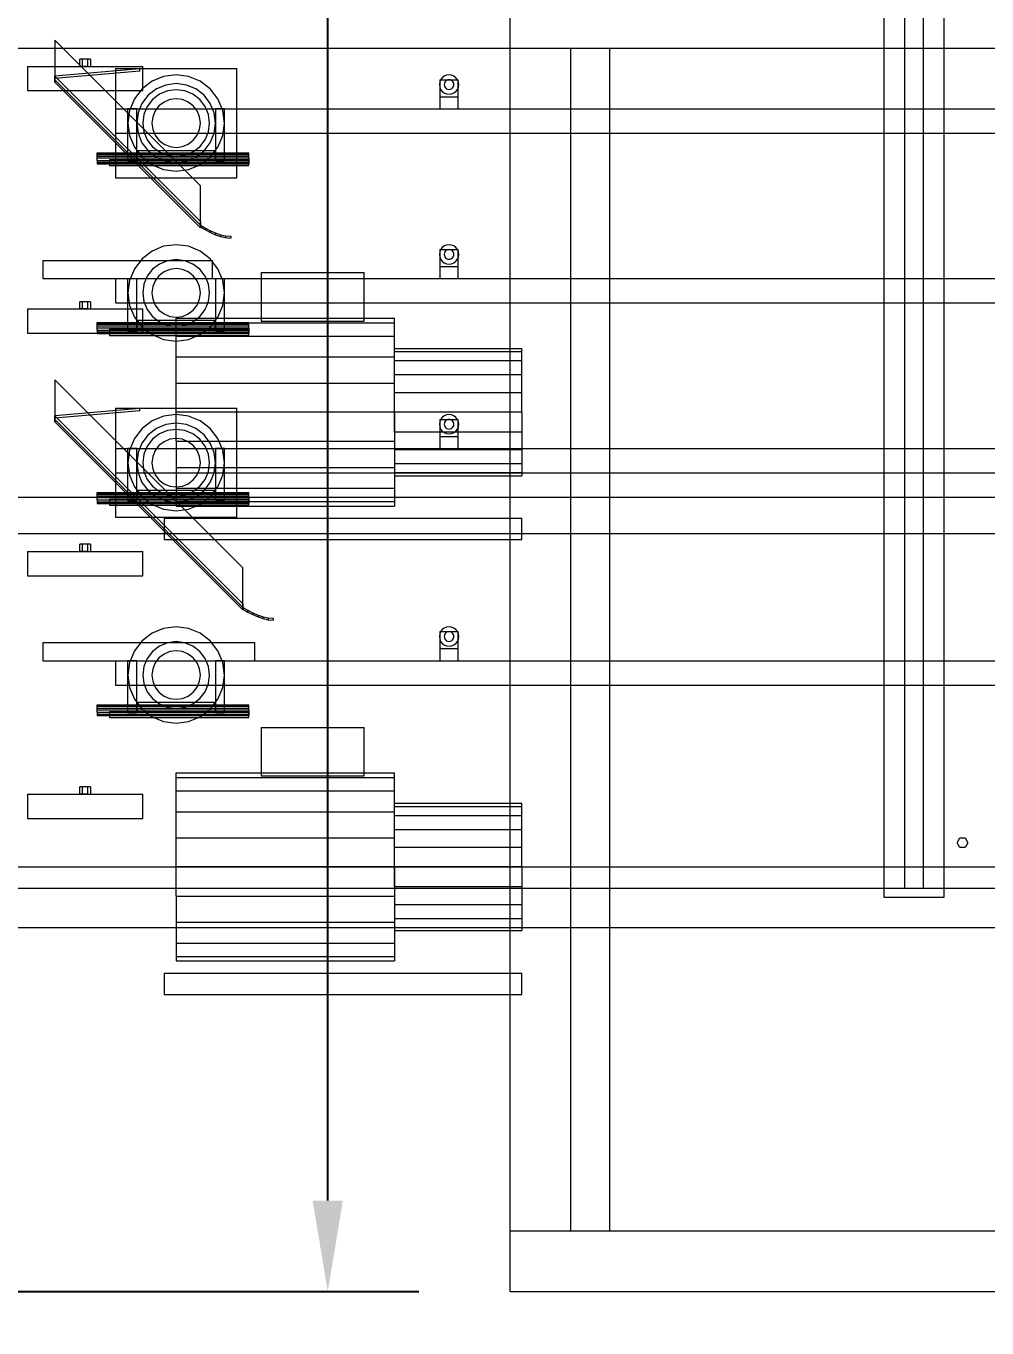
# Model space of a CAD drawing. Header units: millimetres. Extents: x -2500 to 58855, y -53268 to 6837.
# Drawn here: x 37920 to 39504, y -60 to 2086 of the extents above; entities that cross this region are included whole.
import ezdxf

# ---------------------------------------------------------------- set-up
doc = ezdxf.new("R2010")
doc.units = ezdxf.units.MM
doc.layers.add('COTAS_P', color=1, linetype='Continuous', lineweight=0)
doc.layers.add('lateral_secador', color=7, linetype='Continuous', lineweight=0)
doc.dimstyles.new('R19_100', dxfattribs={"dimtxt": 250, "dimasz": 150, "dimexe": 150, "dimexo": 80, "dimgap": 100, "dimtad": 1, "dimtih": 1, "dimtoh": 1, "dimdsep": 46, "dimcen": 0.09, "dimadec": 0, "dimazin": 0, "dimtfac": 1, "dimtdec": 4, "dimtofl": 0, "dimtmove": 0, "dimatfit": 3, "dimfxl": 1, "dimtolj": 1, "dimtzin": 0, "dimarcsym": 0})

# ---------------------------------------------------------------- blocks, each defined once
blk = doc.blocks.new('*D22')
at = {"layer": 'COTAS_P', "color": 0, "lineweight": -2, "transparency": 16777216}
for p, q in [((37717.1, -80), (37717.1, -1050)), ((57717.1, -80), (57717.1, -1050)), ((37867.1, -900), (57567.1, -900))]:
    blk.add_line(p, q, dxfattribs=at)
at = {"layer": 'COTAS_P', "color": 0, "transparency": 16777216}
for points in [[(37867.1, -875), (37867.1, -925), (37717.1, -900)], [(57567.1, -875), (57567.1, -925), (57717.1, -900)]]:
    blk.add_solid(points, dxfattribs=at)
at = {"layer": 'Defpoints', "color": 0, "transparency": 16777216}
for p in [(37717.1, 0), (57717.1, 0), (57717.1, -900)]:
    blk.add_point(p, dxfattribs=at)
blk = doc.blocks.new('*D23')
at = {"layer": 'COTAS_P', "color": 0, "lineweight": -2, "transparency": 16777216}
for p, q in [((37797.1, 3000), (38567.1, 3000)), ((38417.1, 150), (38417.1, 2850)), ((37797.1, 0), (38567.1, 0))]:
    blk.add_line(p, q, dxfattribs=at)
at = {"layer": 'COTAS_P', "color": 0, "transparency": 16777216}
for points in [[(38392.1, 2850), (38442.1, 2850), (38417.1, 3000)], [(38392.1, 150), (38442.1, 150), (38417.1, 0)]]:
    blk.add_solid(points, dxfattribs=at)
at = {"layer": 'Defpoints', "color": 0, "transparency": 16777216}
for p in [(37717.1, 3000), (38417.1, 3000), (37717.1, 0)]:
    blk.add_point(p, dxfattribs=at)
blk = doc.blocks.new('*D24')
at = {"layer": 'COTAS_P', "color": 0, "lineweight": -2, "transparency": 16777216}
for p, q in [((112.7, -80), (112.7, -2650)), ((58855.1, -80), (58855.1, -2650)), ((262.7, -2500), (58705.1, -2500))]:
    blk.add_line(p, q, dxfattribs=at)
at = {"layer": 'COTAS_P', "color": 0, "transparency": 16777216}
for points in [[(262.7, -2475), (262.7, -2525), (112.7, -2500)], [(58705.1, -2475), (58705.1, -2525), (58855.1, -2500)]]:
    blk.add_solid(points, dxfattribs=at)
at = {"layer": 'Defpoints', "color": 0, "transparency": 16777216}
for p in [(112.7, 0), (58855.1, 0), (58855.1, -2500)]:
    blk.add_point(p, dxfattribs=at)

msp = doc.modelspace()

# ---------------------------------------------------------------- linework, layer by layer
at = {"layer": 'lateral_secador'}
for p, q in [((39368.783, 665), (39368.783, 2935)), ((39398.783, 2935), (39398.783, 665)), ((39333.783, 2900), (39333.783, 650)), ((39433.783, 650), (39433.783, 2900)), ((38717.116, 2150), (38717.116, 100)), ((38207.116, 1823), (37967.116, 2063)), ((37967.116, 2063), (37967.116, 1994)), ((37717.116, 2050), (57717.116, 2050)), ((38817.116, 2050), (38882.116, 2050)), ((38817.116, 2050), (38817.116, 100)), ((38882.116, 100), (38882.116, 2050)), ((37922.116, 2020), (38112.116, 2020)), ((37922.116, 2020), (37922.116, 1980)), ((38012.616, 2032), (38008.116, 2032)), ((38008.116, 2020), (38008.116, 2032)), ((38012.616, 2020), (38008.116, 2020)), ((38021.616, 2032), (38012.616, 2032)), ((38012.616, 2020), (38012.616, 2032)), ((38021.616, 2020), (38012.616, 2020)), ((38026.116, 2032), (38021.616, 2032)), ((38021.616, 2020), (38021.616, 2032)), ((38021.616, 2020), (38026.116, 2020)), ((38026.116, 2032), (38026.116, 2020)), ((38112.116, 1980), (38112.116, 2020)), ((38107.116, 2016), (37967.116, 2004)), ((38107.116, 2012), (37967.116, 2000)), ((37967.116, 2004), (38207.116, 1764)), ((37967.116, 1998), (37967.116, 2004)), ((37967.116, 2004), (37967.116, 2000)), ((37967.116, 1998), (38207.116, 1758)), ((37967.116, 1994), (37967.116, 1998)), ((38067.116, 2016.5), (38267.116, 2016.5)), ((38067.116, 2016.5), (38067.116, 1836.5)), ((38107.116, 2012), (38107.116, 2016)), ((38146.54, 2003.291), (38127.366, 1995.349)), ((38167.116, 2006), (38146.54, 2003.291)), ((38187.692, 2003.291), (38167.116, 2006)), ((38206.866, 1995.349), (38187.692, 2003.291)), ((38267.116, 1836.5), (38267.116, 2016.5)), ((38603.259, 1998), (38601.661, 1994.141)), ((38602.116, 1998), (38632.116, 1998)), ((38602.116, 1998), (38602.116, 1970)), ((38605.802, 2001.314), (38603.259, 1998)), ((38609.116, 2003.856), (38605.802, 2001.314)), ((38612.975, 2005.455), (38609.116, 2003.856)), ((38613.116, 1996.928), (38611.459, 1995.657)), ((38617.116, 2006), (38612.975, 2005.455)), ((38615.045, 1997.727), (38613.116, 1996.928)), ((38617.116, 1998), (38615.045, 1997.727)), ((38621.257, 2005.455), (38617.116, 2006)), ((38619.186, 1997.727), (38617.116, 1998)), ((38621.116, 1996.928), (38619.186, 1997.727)), ((38622.773, 1995.657), (38621.116, 1996.928)), ((38625.116, 2003.856), (38621.257, 2005.455)), ((38628.43, 2001.314), (38625.116, 2003.856)), ((38630.972, 1998), (38628.43, 2001.314)), ((38632.571, 1994.141), (38630.972, 1998)), ((38632.116, 1970), (38632.116, 1998)), ((37922.116, 1980), (38112.116, 1980)), ((37967.116, 1994), (38207.116, 1754)), ((38110.901, 1982.715), (38098.267, 1966.25)), ((38127.366, 1995.349), (38110.901, 1982.715)), ((38134.616, 1982.792), (38121.154, 1972.462)), ((38150.293, 1989.285), (38134.616, 1982.792)), ((38152.881, 1979.626), (38139.616, 1974.131)), ((38167.116, 1991.5), (38150.293, 1989.285)), ((38167.116, 1981.5), (38152.881, 1979.626)), ((38183.939, 1989.285), (38167.116, 1991.5)), ((38181.351, 1979.626), (38167.116, 1981.5)), ((38194.616, 1974.131), (38181.351, 1979.626)), ((38199.616, 1982.792), (38183.939, 1989.285)), ((38213.078, 1972.462), (38199.616, 1982.792)), ((38223.331, 1982.715), (38206.866, 1995.349)), ((38235.965, 1966.25), (38223.331, 1982.715)), ((38601.661, 1994.141), (38601.116, 1990)), ((38601.116, 1990), (38601.661, 1985.859)), ((38601.661, 1985.859), (38603.259, 1982)), ((38603.259, 1982), (38605.802, 1978.686)), ((38605.802, 1978.686), (38609.116, 1976.144)), ((38609.388, 1992.071), (38609.116, 1990)), ((38609.116, 1990), (38609.388, 1987.929)), ((38609.116, 1976.144), (38612.975, 1974.545)), ((38610.188, 1994), (38609.388, 1992.071)), ((38609.388, 1987.929), (38610.188, 1986)), ((38611.459, 1995.657), (38610.188, 1994)), ((38610.188, 1986), (38611.459, 1984.343)), ((38611.459, 1984.343), (38613.116, 1983.072)), ((38613.116, 1983.072), (38615.045, 1982.273)), ((38615.045, 1982.273), (38617.116, 1982)), ((38617.116, 1982), (38619.186, 1982.273)), ((38619.186, 1982.273), (38621.116, 1983.072)), ((38621.116, 1983.072), (38622.773, 1984.343)), ((38621.257, 1974.545), (38625.116, 1976.144)), ((38624.044, 1994), (38622.773, 1995.657)), ((38622.773, 1984.343), (38624.044, 1986)), ((38624.843, 1992.071), (38624.044, 1994)), ((38624.044, 1986), (38624.843, 1987.929)), ((38625.116, 1990), (38624.843, 1992.071)), ((38624.843, 1987.929), (38625.116, 1990)), ((38625.116, 1976.144), (38628.43, 1978.686)), ((38628.43, 1978.686), (38630.972, 1982)), ((38630.972, 1982), (38632.571, 1985.859)), ((38633.116, 1990), (38632.571, 1994.141)), ((38632.571, 1985.859), (38633.116, 1990)), ((38098.267, 1966.25), (38090.325, 1947.076)), ((38110.824, 1959), (38104.331, 1943.323)), ((38121.154, 1972.462), (38110.824, 1959)), ((38119.484, 1954), (38113.99, 1940.735)), ((38128.225, 1965.391), (38119.484, 1954)), ((38139.616, 1974.131), (38128.225, 1965.391)), ((38138.832, 1954.784), (38132.475, 1946.5)), ((38147.116, 1961.141), (38138.832, 1954.784)), ((38156.763, 1965.137), (38147.116, 1961.141)), ((38167.116, 1966.5), (38156.763, 1965.137)), ((38177.469, 1965.137), (38167.116, 1966.5)), ((38187.116, 1961.141), (38177.469, 1965.137)), ((38195.4, 1954.784), (38187.116, 1961.141)), ((38206.007, 1965.391), (38194.616, 1974.131)), ((38201.757, 1946.5), (38195.4, 1954.784)), ((38214.747, 1954), (38206.007, 1965.391)), ((38223.408, 1959), (38213.078, 1972.462)), ((38220.242, 1940.735), (38214.747, 1954)), ((38229.901, 1943.323), (38223.408, 1959)), ((38243.907, 1947.076), (38235.965, 1966.25)), ((38602.116, 1970), (38632.116, 1970)), ((38602.116, 1970), (38602.116, 1950)), ((38612.975, 1974.545), (38617.116, 1974)), ((38617.116, 1974), (38621.257, 1974.545)), ((38632.116, 1950), (38632.116, 1970)), ((38067.116, 1950), (57367.116, 1950)), ((38067.116, 1950), (38067.116, 1910)), ((38087.116, 1950.5), (38102.116, 1950.5)), ((38087.116, 1950.5), (38087.116, 1864.5)), ((38090.325, 1947.076), (38087.616, 1926.5)), ((38102.116, 1864.5), (38102.116, 1950.5)), ((38104.331, 1943.323), (38102.116, 1926.5)), ((38113.99, 1940.735), (38112.116, 1926.5)), ((38128.479, 1936.853), (38127.116, 1926.5)), ((38132.475, 1946.5), (38128.479, 1936.853)), ((38205.753, 1936.853), (38201.757, 1946.5)), ((38207.116, 1926.5), (38205.753, 1936.853)), ((38222.116, 1926.5), (38220.242, 1940.735)), ((38232.116, 1926.5), (38229.901, 1943.323)), ((38232.116, 1950.5), (38247.116, 1950.5)), ((38232.116, 1950.5), (38232.116, 1864.5)), ((38246.616, 1926.5), (38243.907, 1947.076)), ((38247.116, 1864.5), (38247.116, 1950.5)), ((38602.116, 1950), (38632.116, 1950)), ((38087.616, 1926.5), (38090.325, 1905.924)), ((38102.116, 1926.5), (38104.331, 1909.677)), ((38112.116, 1926.5), (38113.99, 1912.265)), ((38113.99, 1912.265), (38119.484, 1899)), ((38127.116, 1926.5), (38128.479, 1916.147)), ((38128.479, 1916.147), (38132.475, 1906.5)), ((38201.757, 1906.5), (38205.753, 1916.147)), ((38205.753, 1916.147), (38207.116, 1926.5)), ((38214.747, 1899), (38220.242, 1912.265)), ((38220.242, 1912.265), (38222.116, 1926.5)), ((38229.901, 1909.677), (38232.116, 1926.5)), ((38243.907, 1905.924), (38246.616, 1926.5)), ((38067.116, 1910), (57367.116, 1910)), ((38090.325, 1905.924), (38098.267, 1886.75)), ((38104.331, 1909.677), (38110.824, 1894)), ((38110.824, 1894), (38121.154, 1880.538)), ((38119.484, 1899), (38128.225, 1887.609)), ((38132.475, 1906.5), (38138.832, 1898.216)), ((38138.832, 1898.216), (38147.116, 1891.859)), ((38147.116, 1891.859), (38156.763, 1887.863)), ((38177.469, 1887.863), (38187.116, 1891.859)), ((38187.116, 1891.859), (38195.4, 1898.216)), ((38195.4, 1898.216), (38201.757, 1906.5)), ((38206.007, 1887.609), (38214.747, 1899)), ((38213.078, 1880.538), (38223.408, 1894)), ((38223.408, 1894), (38229.901, 1909.677)), ((38235.965, 1886.75), (38243.907, 1905.924)), ((38037.116, 1876.815), (38037.116, 1877.5)), ((38037.116, 1877.5), (38287.116, 1877.5)), ((38037.116, 1874.864), (38037.116, 1876.815)), ((38037.116, 1876.815), (38287.116, 1876.815)), ((38037.116, 1871.944), (38037.116, 1874.864)), ((38037.116, 1874.864), (38287.116, 1874.864)), ((38037.116, 1868.5), (38037.116, 1871.944)), ((38037.116, 1871.944), (38287.116, 1871.944)), ((38037.116, 1865.056), (38037.116, 1868.5)), ((38287.116, 1868.5), (38037.116, 1868.5)), ((38098.267, 1886.75), (38110.901, 1870.285)), ((38102.116, 1881.5), (38232.116, 1881.5)), ((38102.116, 1881.5), (38102.116, 1866.5)), ((38110.901, 1870.285), (38127.366, 1857.651)), ((38121.154, 1880.538), (38134.616, 1870.208)), ((38128.225, 1887.609), (38139.616, 1878.869)), ((38134.616, 1870.208), (38150.293, 1863.715)), ((38139.616, 1878.869), (38152.881, 1873.374)), ((38152.881, 1873.374), (38167.116, 1871.5)), ((38156.763, 1887.863), (38167.116, 1886.5)), ((38167.116, 1886.5), (38177.469, 1887.863)), ((38167.116, 1871.5), (38181.351, 1873.374)), ((38181.351, 1873.374), (38194.616, 1878.869)), ((38183.939, 1863.715), (38199.616, 1870.208)), ((38194.616, 1878.869), (38206.007, 1887.609)), ((38199.616, 1870.208), (38213.078, 1880.538)), ((38206.866, 1857.651), (38223.331, 1870.285)), ((38223.331, 1870.285), (38235.965, 1886.75)), ((38232.116, 1866.5), (38232.116, 1881.5)), ((38287.116, 1876.815), (38287.116, 1877.5)), ((38287.116, 1874.864), (38287.116, 1876.815)), ((38287.116, 1871.944), (38287.116, 1874.864)), ((38287.116, 1868.5), (38287.116, 1871.944)), ((38287.116, 1868.5), (38287.116, 1865.056)), ((38037.116, 1865.056), (38037.116, 1862.136)), ((38037.116, 1865.056), (38287.116, 1865.056)), ((38037.116, 1862.136), (38037.116, 1860.185)), ((38037.116, 1862.136), (38287.116, 1862.136)), ((38037.116, 1860.185), (38037.116, 1859.5)), ((38037.116, 1860.185), (38287.116, 1860.185)), ((38037.116, 1859.5), (38287.116, 1859.5)), ((38057.116, 1866.5), (38287.116, 1866.5)), ((38057.116, 1866.5), (38057.116, 1856.5)), ((38057.116, 1856.5), (38287.116, 1856.5)), ((38087.116, 1864.5), (38102.116, 1864.5)), ((38102.116, 1866.5), (38232.116, 1866.5)), ((38127.366, 1857.651), (38146.54, 1849.709)), ((38146.54, 1849.709), (38167.116, 1847)), ((38150.293, 1863.715), (38167.116, 1861.5)), ((38167.116, 1861.5), (38183.939, 1863.715)), ((38167.116, 1847), (38187.692, 1849.709)), ((38187.692, 1849.709), (38206.866, 1857.651)), ((38232.116, 1864.5), (38247.116, 1864.5)), ((38287.116, 1856.5), (38287.116, 1866.5)), ((38287.116, 1865.056), (38287.116, 1862.136)), ((38287.116, 1862.136), (38287.116, 1860.185)), ((38287.116, 1860.185), (38287.116, 1859.5)), ((38067.116, 1836.5), (38267.116, 1836.5)), ((38207.116, 1754), (38207.116, 1823)), ((38207.116, 1764), (38207.116, 1758)), ((38207.116, 1758), (38207.116, 1754)), ((38207.116, 1758), (38215.449, 1753.341)), ((38207.116, 1755), (38207.116, 1758)), ((38207.116, 1755), (38215.449, 1750.341)), ((38215.449, 1753.341), (38215.449, 1750.341)), ((38215.449, 1753.341), (38223.783, 1749)), ((38215.449, 1750.341), (38223.783, 1746)), ((38223.783, 1749), (38223.783, 1746)), ((38223.783, 1749), (38232.116, 1745.272)), ((38223.783, 1746), (38232.116, 1742.272)), ((38232.116, 1745.272), (38232.116, 1742.272)), ((38232.116, 1745.272), (38240.449, 1742.412)), ((38232.116, 1742.272), (38240.449, 1739.412)), ((38240.449, 1742.412), (38240.449, 1739.412)), ((38240.449, 1742.412), (38248.783, 1740.613)), ((38240.449, 1739.412), (38248.783, 1737.613)), ((38248.783, 1740.613), (38248.783, 1737.613)), ((38248.783, 1740.613), (38257.116, 1740)), ((38257.116, 1740), (38257.116, 1737)), ((38146.54, 1723.291), (38127.366, 1715.349)), ((38167.116, 1726), (38146.54, 1723.291)), ((38187.692, 1723.291), (38167.116, 1726)), ((38206.866, 1715.349), (38187.692, 1723.291)), ((38248.783, 1737.613), (38257.116, 1737)), ((38603.259, 1718), (38601.661, 1714.141)), ((38602.116, 1718), (38632.116, 1718)), ((38602.116, 1718), (38602.116, 1690)), ((38605.802, 1721.314), (38603.259, 1718)), ((38609.116, 1723.856), (38605.802, 1721.314)), ((38612.975, 1725.455), (38609.116, 1723.856)), ((38617.116, 1726), (38612.975, 1725.455)), ((38615.045, 1717.727), (38613.116, 1716.928)), ((38617.116, 1718), (38615.045, 1717.727)), ((38621.257, 1725.455), (38617.116, 1726)), ((38619.186, 1717.727), (38617.116, 1718)), ((38621.116, 1716.928), (38619.186, 1717.727)), ((38625.116, 1723.856), (38621.257, 1725.455)), ((38628.43, 1721.314), (38625.116, 1723.856)), ((38630.972, 1718), (38628.43, 1721.314)), ((38632.571, 1714.141), (38630.972, 1718)), ((38632.116, 1690), (38632.116, 1718)), ((37947.116, 1700), (38227.116, 1700)), ((37947.116, 1700), (37947.116, 1670)), ((38110.901, 1702.715), (38098.267, 1686.25)), ((38127.366, 1715.349), (38110.901, 1702.715)), ((38152.881, 1699.626), (38139.616, 1694.131)), ((38167.116, 1701.5), (38152.881, 1699.626)), ((38181.351, 1699.626), (38167.116, 1701.5)), ((38194.616, 1694.131), (38181.351, 1699.626)), ((38223.331, 1702.715), (38206.866, 1715.349)), ((38235.965, 1686.25), (38223.331, 1702.715)), ((38227.116, 1670), (38227.116, 1700)), ((38601.661, 1714.141), (38601.116, 1710)), ((38601.116, 1710), (38601.661, 1705.859)), ((38601.661, 1705.859), (38603.259, 1702)), ((38603.259, 1702), (38605.802, 1698.686)), ((38605.802, 1698.686), (38609.116, 1696.144)), ((38609.388, 1712.071), (38609.116, 1710)), ((38609.116, 1710), (38609.388, 1707.929)), ((38609.116, 1696.144), (38612.975, 1694.545)), ((38610.188, 1714), (38609.388, 1712.071)), ((38609.388, 1707.929), (38610.188, 1706)), ((38611.459, 1715.657), (38610.188, 1714)), ((38610.188, 1706), (38611.459, 1704.343)), ((38613.116, 1716.928), (38611.459, 1715.657)), ((38611.459, 1704.343), (38613.116, 1703.072)), ((38613.116, 1703.072), (38615.045, 1702.273)), ((38615.045, 1702.273), (38617.116, 1702)), ((38617.116, 1702), (38619.186, 1702.273)), ((38619.186, 1702.273), (38621.116, 1703.072)), ((38622.773, 1715.657), (38621.116, 1716.928)), ((38621.116, 1703.072), (38622.773, 1704.343)), ((38621.257, 1694.545), (38625.116, 1696.144)), ((38624.044, 1714), (38622.773, 1715.657)), ((38622.773, 1704.343), (38624.044, 1706)), ((38624.843, 1712.071), (38624.044, 1714)), ((38624.044, 1706), (38624.843, 1707.929)), ((38625.116, 1710), (38624.843, 1712.071)), ((38624.843, 1707.929), (38625.116, 1710)), ((38625.116, 1696.144), (38628.43, 1698.686)), ((38628.43, 1698.686), (38630.972, 1702)), ((38630.972, 1702), (38632.571, 1705.859)), ((38633.116, 1710), (38632.571, 1714.141)), ((38632.571, 1705.859), (38633.116, 1710)), ((38098.267, 1686.25), (38090.325, 1667.076)), ((38128.225, 1685.391), (38119.484, 1674)), ((38139.616, 1694.131), (38128.225, 1685.391)), ((38138.832, 1674.784), (38132.475, 1666.5)), ((38147.116, 1681.141), (38138.832, 1674.784)), ((38156.763, 1685.137), (38147.116, 1681.141)), ((38167.116, 1686.5), (38156.763, 1685.137)), ((38177.469, 1685.137), (38167.116, 1686.5)), ((38187.116, 1681.141), (38177.469, 1685.137)), ((38195.4, 1674.784), (38187.116, 1681.141)), ((38206.007, 1685.391), (38194.616, 1694.131)), ((38201.757, 1666.5), (38195.4, 1674.784)), ((38214.747, 1674), (38206.007, 1685.391)), ((38243.907, 1667.076), (38235.965, 1686.25)), ((38307.116, 1680), (38477.116, 1680)), ((38307.116, 1680), (38307.116, 1600)), ((38477.116, 1600), (38477.116, 1680)), ((38602.116, 1690), (38632.116, 1690)), ((38602.116, 1690), (38602.116, 1670)), ((38612.975, 1694.545), (38617.116, 1694)), ((38617.116, 1694), (38621.257, 1694.545)), ((38632.116, 1670), (38632.116, 1690)), ((37947.116, 1670), (38227.116, 1670)), ((38067.116, 1670), (57367.116, 1670)), ((38067.116, 1670), (38067.116, 1630)), ((38087.116, 1670.5), (38102.116, 1670.5)), ((38087.116, 1670.5), (38087.116, 1584.5)), ((38090.325, 1667.076), (38087.616, 1646.5)), ((38102.116, 1584.5), (38102.116, 1670.5)), ((38113.99, 1660.735), (38112.116, 1646.5)), ((38119.484, 1674), (38113.99, 1660.735)), ((38128.479, 1656.853), (38127.116, 1646.5)), ((38132.475, 1666.5), (38128.479, 1656.853)), ((38205.753, 1656.853), (38201.757, 1666.5)), ((38207.116, 1646.5), (38205.753, 1656.853)), ((38220.242, 1660.735), (38214.747, 1674)), ((38222.116, 1646.5), (38220.242, 1660.735)), ((38232.116, 1670.5), (38247.116, 1670.5)), ((38232.116, 1670.5), (38232.116, 1584.5)), ((38246.616, 1646.5), (38243.907, 1667.076)), ((38247.116, 1584.5), (38247.116, 1670.5)), ((38602.116, 1670), (38632.116, 1670)), ((38012.616, 1632), (38008.116, 1632)), ((38008.116, 1620), (38008.116, 1632)), ((38021.616, 1632), (38012.616, 1632)), ((38012.616, 1620), (38012.616, 1632)), ((38026.116, 1632), (38021.616, 1632)), ((38021.616, 1620), (38021.616, 1632)), ((38026.116, 1632), (38026.116, 1620)), ((38087.616, 1646.5), (38090.325, 1625.924)), ((38112.116, 1646.5), (38113.99, 1632.265)), ((38113.99, 1632.265), (38119.484, 1619)), ((38127.116, 1646.5), (38128.479, 1636.147)), ((38128.479, 1636.147), (38132.475, 1626.5)), ((38201.757, 1626.5), (38205.753, 1636.147)), ((38205.753, 1636.147), (38207.116, 1646.5)), ((38214.747, 1619), (38220.242, 1632.265)), ((38220.242, 1632.265), (38222.116, 1646.5)), ((38243.907, 1625.924), (38246.616, 1646.5)), ((37922.116, 1620), (38112.116, 1620)), ((37922.116, 1620), (37922.116, 1580)), ((38012.616, 1620), (38008.116, 1620)), ((38021.616, 1620), (38012.616, 1620)), ((38021.616, 1620), (38026.116, 1620)), ((38067.116, 1630), (57367.116, 1630)), ((38090.325, 1625.924), (38098.267, 1606.75)), ((38112.116, 1580), (38112.116, 1620)), ((38119.484, 1619), (38128.225, 1607.609)), ((38132.475, 1626.5), (38138.832, 1618.216)), ((38138.832, 1618.216), (38147.116, 1611.859)), ((38147.116, 1611.859), (38156.763, 1607.863)), ((38177.469, 1607.863), (38187.116, 1611.859)), ((38187.116, 1611.859), (38195.4, 1618.216)), ((38195.4, 1618.216), (38201.757, 1626.5)), ((38206.007, 1607.609), (38214.747, 1619)), ((38235.965, 1606.75), (38243.907, 1625.924)), ((38037.116, 1596.815), (38037.116, 1597.5)), ((38037.116, 1597.5), (38287.116, 1597.5)), ((38037.116, 1594.864), (38037.116, 1596.815)), ((38037.116, 1596.815), (38287.116, 1596.815)), ((38037.116, 1591.944), (38037.116, 1594.864)), ((38037.116, 1594.864), (38287.116, 1594.864)), ((38037.116, 1588.5), (38037.116, 1591.944)), ((38037.116, 1591.944), (38287.116, 1591.944)), ((38037.116, 1585.056), (38037.116, 1588.5)), ((38287.116, 1588.5), (38037.116, 1588.5)), ((38098.267, 1606.75), (38110.901, 1590.285)), ((38102.116, 1601.5), (38232.116, 1601.5)), ((38102.116, 1601.5), (38102.116, 1586.5)), ((38110.901, 1590.285), (38127.366, 1577.651)), ((38128.225, 1607.609), (38139.616, 1598.869)), ((38139.616, 1598.869), (38152.881, 1593.374)), ((38152.881, 1593.374), (38167.116, 1591.5)), ((38156.763, 1607.863), (38167.116, 1606.5)), ((38167.116, 1606.5), (38177.469, 1607.863)), ((38167.116, 1597.414), (38167.116, 1605)), ((38167.116, 1605), (38527.116, 1605)), ((38167.116, 1575.398), (38167.116, 1597.414)), ((38167.116, 1597.414), (38527.116, 1597.414)), ((38167.116, 1591.5), (38181.351, 1593.374)), ((38181.351, 1593.374), (38194.616, 1598.869)), ((38194.616, 1598.869), (38206.007, 1607.609)), ((38206.866, 1577.651), (38223.331, 1590.285)), ((38223.331, 1590.285), (38235.965, 1606.75)), ((38232.116, 1586.5), (38232.116, 1601.5)), ((38287.116, 1596.815), (38287.116, 1597.5)), ((38287.116, 1594.864), (38287.116, 1596.815)), ((38287.116, 1591.944), (38287.116, 1594.864)), ((38287.116, 1588.5), (38287.116, 1591.944)), ((38287.116, 1588.5), (38287.116, 1585.056)), ((38307.116, 1600), (38477.116, 1600)), ((38527.116, 1597.414), (38527.116, 1605)), ((38527.116, 1575.398), (38527.116, 1597.414)), ((37922.116, 1580), (38112.116, 1580)), ((38037.116, 1585.056), (38037.116, 1582.136)), ((38037.116, 1585.056), (38287.116, 1585.056)), ((38037.116, 1582.136), (38037.116, 1580.185)), ((38037.116, 1582.136), (38287.116, 1582.136)), ((38037.116, 1580.185), (38037.116, 1579.5)), ((38037.116, 1580.185), (38287.116, 1580.185)), ((38037.116, 1579.5), (38287.116, 1579.5)), ((38057.116, 1586.5), (38287.116, 1586.5)), ((38057.116, 1586.5), (38057.116, 1576.5)), ((38057.116, 1576.5), (38287.116, 1576.5)), ((38087.116, 1584.5), (38102.116, 1584.5)), ((38102.116, 1586.5), (38232.116, 1586.5)), ((38127.366, 1577.651), (38146.54, 1569.709)), ((38146.54, 1569.709), (38167.116, 1567)), ((38167.116, 1541.107), (38167.116, 1575.398)), ((38167.116, 1575.398), (38527.116, 1575.398)), ((38167.116, 1567), (38187.692, 1569.709)), ((38187.692, 1569.709), (38206.866, 1577.651)), ((38232.116, 1584.5), (38247.116, 1584.5)), ((38287.116, 1576.5), (38287.116, 1586.5)), ((38287.116, 1585.056), (38287.116, 1582.136)), ((38287.116, 1582.136), (38287.116, 1580.185)), ((38287.116, 1580.185), (38287.116, 1579.5)), ((38527.116, 1541.107), (38527.116, 1575.398)), ((38527.116, 1549.861), (38527.116, 1555)), ((38527.116, 1555), (38737.116, 1555)), ((38527.116, 1534.947), (38527.116, 1549.861)), ((38527.116, 1549.861), (38737.116, 1549.861)), ((38737.116, 1549.861), (38737.116, 1555)), ((38737.116, 1534.947), (38737.116, 1549.861)), ((38167.116, 1497.898), (38167.116, 1541.107)), ((38167.116, 1541.107), (38527.116, 1541.107)), ((38527.116, 1497.898), (38527.116, 1541.107)), ((38527.116, 1511.717), (38527.116, 1534.947)), ((38527.116, 1534.947), (38737.116, 1534.947)), ((38737.116, 1511.717), (38737.116, 1534.947)), ((38277.116, 1193), (37967.116, 1503)), ((37967.116, 1503), (37967.116, 1434)), ((38527.116, 1482.447), (38527.116, 1511.717)), ((38527.116, 1511.717), (38737.116, 1511.717)), ((38737.116, 1482.447), (38737.116, 1511.717)), ((38167.116, 1450), (38167.116, 1497.898)), ((38167.116, 1497.898), (38527.116, 1497.898)), ((38527.116, 1450), (38527.116, 1497.898)), ((38527.116, 1450), (38527.116, 1482.447)), ((38527.116, 1482.447), (38737.116, 1482.447)), ((38737.116, 1450), (38737.116, 1482.447)), ((38107.116, 1456), (37967.116, 1444)), ((38107.116, 1452), (37967.116, 1440)), ((37967.116, 1444), (38277.116, 1134)), ((37967.116, 1438), (37967.116, 1444)), ((37967.116, 1444), (37967.116, 1440)), ((38067.116, 1456.5), (38267.116, 1456.5)), ((38067.116, 1456.5), (38067.116, 1276.5)), ((38107.116, 1452), (38107.116, 1456)), ((38146.54, 1443.291), (38127.366, 1435.349)), ((38167.116, 1446), (38146.54, 1443.291)), ((38167.116, 1402.102), (38167.116, 1450)), ((38527.116, 1450), (38167.116, 1450)), ((38187.692, 1443.291), (38167.116, 1446)), ((38206.866, 1435.349), (38187.692, 1443.291)), ((38267.116, 1276.5), (38267.116, 1456.5)), ((38527.116, 1417.553), (38527.116, 1450)), ((38737.116, 1450), (38527.116, 1450)), ((38527.116, 1450), (38527.116, 1402.102)), ((38605.802, 1441.314), (38603.259, 1438)), ((38609.116, 1443.856), (38605.802, 1441.314)), ((38612.975, 1445.455), (38609.116, 1443.856)), ((38617.116, 1446), (38612.975, 1445.455)), ((38621.257, 1445.455), (38617.116, 1446)), ((38625.116, 1443.856), (38621.257, 1445.455)), ((38628.43, 1441.314), (38625.116, 1443.856)), ((38630.972, 1438), (38628.43, 1441.314)), ((38737.116, 1450), (38737.116, 1417.553)), ((37967.116, 1438), (38277.116, 1128)), ((37967.116, 1434), (37967.116, 1438)), ((37967.116, 1434), (38277.116, 1124)), ((38110.901, 1422.715), (38098.267, 1406.25)), ((38127.366, 1435.349), (38110.901, 1422.715)), ((38134.616, 1422.792), (38121.154, 1412.462)), ((38150.293, 1429.285), (38134.616, 1422.792)), ((38152.881, 1419.626), (38139.616, 1414.131)), ((38167.116, 1431.5), (38150.293, 1429.285)), ((38167.116, 1421.5), (38152.881, 1419.626)), ((38183.939, 1429.285), (38167.116, 1431.5)), ((38181.351, 1419.626), (38167.116, 1421.5)), ((38194.616, 1414.131), (38181.351, 1419.626)), ((38199.616, 1422.792), (38183.939, 1429.285)), ((38213.078, 1412.462), (38199.616, 1422.792)), ((38223.331, 1422.715), (38206.866, 1435.349)), ((38235.965, 1406.25), (38223.331, 1422.715)), ((38527.116, 1417.553), (38527.116, 1388.283)), ((38527.116, 1417.553), (38737.116, 1417.553)), ((38601.661, 1434.141), (38601.116, 1430)), ((38601.116, 1430), (38601.661, 1425.859)), ((38603.259, 1438), (38601.661, 1434.141)), ((38601.661, 1425.859), (38603.259, 1422)), ((38602.116, 1438), (38632.116, 1438)), ((38602.116, 1438), (38602.116, 1410)), ((38603.259, 1422), (38605.802, 1418.686)), ((38605.802, 1418.686), (38609.116, 1416.144)), ((38609.388, 1432.071), (38609.116, 1430)), ((38609.116, 1430), (38609.388, 1427.929)), ((38610.188, 1434), (38609.388, 1432.071)), ((38609.388, 1427.929), (38610.188, 1426)), ((38611.459, 1435.657), (38610.188, 1434)), ((38610.188, 1426), (38611.459, 1424.343)), ((38613.116, 1436.928), (38611.459, 1435.657)), ((38611.459, 1424.343), (38613.116, 1423.072)), ((38615.045, 1437.727), (38613.116, 1436.928)), ((38613.116, 1423.072), (38615.045, 1422.273)), ((38617.116, 1438), (38615.045, 1437.727)), ((38615.045, 1422.273), (38617.116, 1422)), ((38619.186, 1437.727), (38617.116, 1438)), ((38617.116, 1422), (38619.186, 1422.273)), ((38621.116, 1436.928), (38619.186, 1437.727)), ((38619.186, 1422.273), (38621.116, 1423.072)), ((38622.773, 1435.657), (38621.116, 1436.928)), ((38621.116, 1423.072), (38622.773, 1424.343)), ((38624.044, 1434), (38622.773, 1435.657)), ((38622.773, 1424.343), (38624.044, 1426)), ((38624.843, 1432.071), (38624.044, 1434)), ((38624.044, 1426), (38624.843, 1427.929)), ((38625.116, 1430), (38624.843, 1432.071)), ((38624.843, 1427.929), (38625.116, 1430)), ((38625.116, 1416.144), (38628.43, 1418.686)), ((38628.43, 1418.686), (38630.972, 1422)), ((38632.571, 1434.141), (38630.972, 1438)), ((38630.972, 1422), (38632.571, 1425.859)), ((38632.116, 1410), (38632.116, 1438)), ((38633.116, 1430), (38632.571, 1434.141)), ((38632.571, 1425.859), (38633.116, 1430)), ((38737.116, 1417.553), (38737.116, 1388.283)), ((38098.267, 1406.25), (38090.325, 1387.076)), ((38110.824, 1399), (38104.331, 1383.323)), ((38121.154, 1412.462), (38110.824, 1399)), ((38128.225, 1405.391), (38119.484, 1394)), ((38139.616, 1414.131), (38128.225, 1405.391)), ((38147.116, 1401.141), (38138.832, 1394.784)), ((38156.763, 1405.137), (38147.116, 1401.141)), ((38167.116, 1406.5), (38156.763, 1405.137)), ((38177.469, 1405.137), (38167.116, 1406.5)), ((38167.116, 1402.102), (38167.116, 1358.893)), ((38167.116, 1402.102), (38527.116, 1402.102)), ((38187.116, 1401.141), (38177.469, 1405.137)), ((38195.4, 1394.784), (38187.116, 1401.141)), ((38206.007, 1405.391), (38194.616, 1414.131)), ((38214.747, 1394), (38206.007, 1405.391)), ((38223.408, 1399), (38213.078, 1412.462)), ((38229.901, 1383.323), (38223.408, 1399)), ((38243.907, 1387.076), (38235.965, 1406.25)), ((38527.116, 1402.102), (38527.116, 1358.893)), ((38602.116, 1410), (38632.116, 1410)), ((38602.116, 1410), (38602.116, 1390)), ((38609.116, 1416.144), (38612.975, 1414.545)), ((38612.975, 1414.545), (38617.116, 1414)), ((38617.116, 1414), (38621.257, 1414.545)), ((38621.257, 1414.545), (38625.116, 1416.144)), ((38632.116, 1390), (38632.116, 1410)), ((38067.116, 1390), (57367.116, 1390)), ((38067.116, 1390), (38067.116, 1350)), ((38087.116, 1390.5), (38102.116, 1390.5)), ((38087.116, 1390.5), (38087.116, 1304.5)), ((38090.325, 1387.076), (38087.616, 1366.5)), ((38102.116, 1304.5), (38102.116, 1390.5)), ((38104.331, 1383.323), (38102.116, 1366.5)), ((38113.99, 1380.735), (38112.116, 1366.5)), ((38119.484, 1394), (38113.99, 1380.735)), ((38128.479, 1376.853), (38127.116, 1366.5)), ((38132.475, 1386.5), (38128.479, 1376.853)), ((38138.832, 1394.784), (38132.475, 1386.5)), ((38201.757, 1386.5), (38195.4, 1394.784)), ((38205.753, 1376.853), (38201.757, 1386.5)), ((38207.116, 1366.5), (38205.753, 1376.853)), ((38220.242, 1380.735), (38214.747, 1394)), ((38222.116, 1366.5), (38220.242, 1380.735)), ((38232.116, 1366.5), (38229.901, 1383.323)), ((38232.116, 1390.5), (38247.116, 1390.5)), ((38232.116, 1390.5), (38232.116, 1304.5)), ((38246.616, 1366.5), (38243.907, 1387.076)), ((38247.116, 1304.5), (38247.116, 1390.5)), ((38527.116, 1388.283), (38527.116, 1365.053)), ((38527.116, 1388.283), (38737.116, 1388.283)), ((38602.116, 1390), (38632.116, 1390)), ((38737.116, 1388.283), (38737.116, 1365.053)), ((38087.616, 1366.5), (38090.325, 1345.924)), ((38102.116, 1366.5), (38104.331, 1349.677)), ((38112.116, 1366.5), (38113.99, 1352.265)), ((38127.116, 1366.5), (38128.479, 1356.147)), ((38128.479, 1356.147), (38132.475, 1346.5)), ((38167.116, 1358.893), (38167.116, 1324.602)), ((38167.116, 1358.893), (38527.116, 1358.893)), ((38201.757, 1346.5), (38205.753, 1356.147)), ((38205.753, 1356.147), (38207.116, 1366.5)), ((38220.242, 1352.265), (38222.116, 1366.5)), ((38229.901, 1349.677), (38232.116, 1366.5)), ((38243.907, 1345.924), (38246.616, 1366.5)), ((38527.116, 1365.053), (38527.116, 1350.139)), ((38527.116, 1365.053), (38737.116, 1365.053)), ((38527.116, 1358.893), (38527.116, 1324.602)), ((38737.116, 1365.053), (38737.116, 1350.139)), ((38067.116, 1350), (57367.116, 1350)), ((38090.325, 1345.924), (38098.267, 1326.75)), ((38104.331, 1349.677), (38110.824, 1334)), ((38110.824, 1334), (38121.154, 1320.538)), ((38113.99, 1352.265), (38119.484, 1339)), ((38119.484, 1339), (38128.225, 1327.609)), ((38132.475, 1346.5), (38138.832, 1338.216)), ((38138.832, 1338.216), (38147.116, 1331.859)), ((38147.116, 1331.859), (38156.763, 1327.863)), ((38177.469, 1327.863), (38187.116, 1331.859)), ((38187.116, 1331.859), (38195.4, 1338.216)), ((38195.4, 1338.216), (38201.757, 1346.5)), ((38206.007, 1327.609), (38214.747, 1339)), ((38213.078, 1320.538), (38223.408, 1334)), ((38214.747, 1339), (38220.242, 1352.265)), ((38223.408, 1334), (38229.901, 1349.677)), ((38235.965, 1326.75), (38243.907, 1345.924)), ((38527.116, 1350.139), (38527.116, 1345)), ((38527.116, 1350.139), (38737.116, 1350.139)), ((38527.116, 1345), (38737.116, 1345)), ((38737.116, 1350.139), (38737.116, 1345)), ((37717.116, 1310), (57717.116, 1310)), ((38037.116, 1316.815), (38037.116, 1317.5)), ((38037.116, 1317.5), (38287.116, 1317.5)), ((38037.116, 1314.864), (38037.116, 1316.815)), ((38037.116, 1316.815), (38287.116, 1316.815)), ((38037.116, 1311.944), (38037.116, 1314.864)), ((38037.116, 1314.864), (38287.116, 1314.864)), ((38037.116, 1308.5), (38037.116, 1311.944)), ((38037.116, 1311.944), (38287.116, 1311.944)), ((38098.267, 1326.75), (38110.901, 1310.285)), ((38102.116, 1321.5), (38232.116, 1321.5)), ((38102.116, 1321.5), (38102.116, 1306.5)), ((38110.901, 1310.285), (38127.366, 1297.651)), ((38121.154, 1320.538), (38134.616, 1310.208)), ((38128.225, 1327.609), (38139.616, 1318.869)), ((38134.616, 1310.208), (38150.293, 1303.715)), ((38139.616, 1318.869), (38152.881, 1313.374)), ((38152.881, 1313.374), (38167.116, 1311.5)), ((38156.763, 1327.863), (38167.116, 1326.5)), ((38167.116, 1326.5), (38177.469, 1327.863)), ((38167.116, 1324.602), (38167.116, 1302.586)), ((38167.116, 1324.602), (38527.116, 1324.602)), ((38167.116, 1311.5), (38181.351, 1313.374)), ((38181.351, 1313.374), (38194.616, 1318.869)), ((38183.939, 1303.715), (38199.616, 1310.208)), ((38194.616, 1318.869), (38206.007, 1327.609)), ((38199.616, 1310.208), (38213.078, 1320.538)), ((38206.866, 1297.651), (38223.331, 1310.285)), ((38223.331, 1310.285), (38235.965, 1326.75)), ((38232.116, 1306.5), (38232.116, 1321.5)), ((38287.116, 1316.815), (38287.116, 1317.5)), ((38287.116, 1314.864), (38287.116, 1316.815)), ((38287.116, 1311.944), (38287.116, 1314.864)), ((38287.116, 1308.5), (38287.116, 1311.944)), ((38527.116, 1324.602), (38527.116, 1302.586)), ((38037.116, 1305.056), (38037.116, 1308.5)), ((38287.116, 1308.5), (38037.116, 1308.5)), ((38037.116, 1305.056), (38037.116, 1302.136)), ((38037.116, 1305.056), (38287.116, 1305.056)), ((38037.116, 1302.136), (38037.116, 1300.185)), ((38037.116, 1302.136), (38287.116, 1302.136)), ((38037.116, 1300.185), (38037.116, 1299.5)), ((38037.116, 1300.185), (38287.116, 1300.185)), ((38037.116, 1299.5), (38287.116, 1299.5)), ((38057.116, 1306.5), (38287.116, 1306.5)), ((38057.116, 1306.5), (38057.116, 1296.5)), ((38057.116, 1296.5), (38287.116, 1296.5)), ((38087.116, 1304.5), (38102.116, 1304.5)), ((38102.116, 1306.5), (38232.116, 1306.5)), ((38127.366, 1297.651), (38146.54, 1289.709)), ((38146.54, 1289.709), (38167.116, 1287)), ((38150.293, 1303.715), (38167.116, 1301.5)), ((38167.116, 1301.5), (38183.939, 1303.715)), ((38167.116, 1302.586), (38167.116, 1295)), ((38167.116, 1302.586), (38527.116, 1302.586)), ((38167.116, 1295), (38527.116, 1295)), ((38167.116, 1287), (38187.692, 1289.709)), ((38187.692, 1289.709), (38206.866, 1297.651)), ((38232.116, 1304.5), (38247.116, 1304.5)), ((38287.116, 1308.5), (38287.116, 1305.056)), ((38287.116, 1296.5), (38287.116, 1306.5)), ((38287.116, 1305.056), (38287.116, 1302.136)), ((38287.116, 1302.136), (38287.116, 1300.185)), ((38287.116, 1300.185), (38287.116, 1299.5)), ((38527.116, 1302.586), (38527.116, 1295)), ((38067.116, 1276.5), (38267.116, 1276.5)), ((38147.116, 1275), (38737.116, 1275)), ((38147.116, 1275), (38147.116, 1240)), ((38737.116, 1240), (38737.116, 1275)), ((37717.116, 1250), (57717.116, 1250)), ((38012.616, 1232), (38008.116, 1232)), ((38008.116, 1220), (38008.116, 1232)), ((38021.616, 1232), (38012.616, 1232)), ((38012.616, 1220), (38012.616, 1232)), ((38026.116, 1232), (38021.616, 1232)), ((38021.616, 1220), (38021.616, 1232)), ((38026.116, 1232), (38026.116, 1220)), ((38147.116, 1240), (38737.116, 1240)), ((37922.116, 1220), (38112.116, 1220)), ((37922.116, 1220), (37922.116, 1180)), ((38012.616, 1220), (38008.116, 1220)), ((38021.616, 1220), (38012.616, 1220)), ((38021.616, 1220), (38026.116, 1220)), ((38112.116, 1180), (38112.116, 1220)), ((38277.116, 1124), (38277.116, 1193)), ((37922.116, 1180), (38112.116, 1180)), ((38277.116, 1134), (38277.116, 1128)), ((38277.116, 1128), (38277.116, 1124)), ((38277.116, 1128), (38285.449, 1123.341)), ((38277.116, 1125), (38277.116, 1128)), ((38277.116, 1125), (38285.449, 1120.341)), ((38285.449, 1123.341), (38285.449, 1120.341)), ((38285.449, 1123.341), (38293.783, 1119)), ((38285.449, 1120.341), (38293.783, 1116)), ((38293.783, 1119), (38293.783, 1116)), ((38293.783, 1119), (38302.116, 1115.272)), ((38167.116, 1096), (38146.54, 1093.291)), ((38187.692, 1093.291), (38167.116, 1096)), ((38293.783, 1116), (38302.116, 1112.272)), ((38302.116, 1115.272), (38302.116, 1112.272)), ((38302.116, 1115.272), (38310.449, 1112.412)), ((38302.116, 1112.272), (38310.449, 1109.412)), ((38310.449, 1112.412), (38310.449, 1109.412)), ((38310.449, 1112.412), (38318.783, 1110.613)), ((38310.449, 1109.412), (38318.783, 1107.613)), ((38318.783, 1110.613), (38318.783, 1107.613)), ((38318.783, 1110.613), (38327.116, 1110)), ((38318.783, 1107.613), (38327.116, 1107)), ((38327.116, 1110), (38327.116, 1107)), ((38612.975, 1095.455), (38609.116, 1093.856)), ((38617.116, 1096), (38612.975, 1095.455)), ((38621.257, 1095.455), (38617.116, 1096)), ((38625.116, 1093.856), (38621.257, 1095.455)), ((38127.366, 1085.349), (38110.901, 1072.715)), ((38146.54, 1093.291), (38127.366, 1085.349)), ((38206.866, 1085.349), (38187.692, 1093.291)), ((38223.331, 1072.715), (38206.866, 1085.349)), ((38601.661, 1084.141), (38601.116, 1080)), ((38601.116, 1080), (38601.661, 1075.859)), ((38603.259, 1088), (38601.661, 1084.141)), ((38601.661, 1075.859), (38603.259, 1072)), ((38602.116, 1088), (38632.116, 1088)), ((38602.116, 1088), (38602.116, 1060)), ((38605.802, 1091.314), (38603.259, 1088)), ((38609.116, 1093.856), (38605.802, 1091.314)), ((38609.388, 1082.071), (38609.116, 1080)), ((38609.116, 1080), (38609.388, 1077.929)), ((38610.188, 1084), (38609.388, 1082.071)), ((38609.388, 1077.929), (38610.188, 1076)), ((38611.459, 1085.657), (38610.188, 1084)), ((38610.188, 1076), (38611.459, 1074.343)), ((38613.116, 1086.928), (38611.459, 1085.657)), ((38611.459, 1074.343), (38613.116, 1073.072)), ((38615.045, 1087.727), (38613.116, 1086.928)), ((38617.116, 1088), (38615.045, 1087.727)), ((38619.186, 1087.727), (38617.116, 1088)), ((38621.116, 1086.928), (38619.186, 1087.727)), ((38622.773, 1085.657), (38621.116, 1086.928)), ((38621.116, 1073.072), (38622.773, 1074.343)), ((38624.044, 1084), (38622.773, 1085.657)), ((38622.773, 1074.343), (38624.044, 1076)), ((38624.843, 1082.071), (38624.044, 1084)), ((38624.044, 1076), (38624.843, 1077.929)), ((38625.116, 1080), (38624.843, 1082.071)), ((38624.843, 1077.929), (38625.116, 1080)), ((38628.43, 1091.314), (38625.116, 1093.856)), ((38630.972, 1088), (38628.43, 1091.314)), ((38632.571, 1084.141), (38630.972, 1088)), ((38630.972, 1072), (38632.571, 1075.859)), ((38632.116, 1060), (38632.116, 1088)), ((38633.116, 1080), (38632.571, 1084.141)), ((38632.571, 1075.859), (38633.116, 1080)), ((37947.116, 1070), (38297.116, 1070)), ((37947.116, 1070), (37947.116, 1040)), ((38098.267, 1056.25), (38090.325, 1037.076)), ((38110.901, 1072.715), (38098.267, 1056.25)), ((38128.225, 1055.391), (38119.484, 1044)), ((38139.616, 1064.131), (38128.225, 1055.391)), ((38152.881, 1069.626), (38139.616, 1064.131)), ((38156.763, 1055.137), (38147.116, 1051.141)), ((38167.116, 1071.5), (38152.881, 1069.626)), ((38167.116, 1056.5), (38156.763, 1055.137)), ((38181.351, 1069.626), (38167.116, 1071.5)), ((38177.469, 1055.137), (38167.116, 1056.5)), ((38187.116, 1051.141), (38177.469, 1055.137)), ((38194.616, 1064.131), (38181.351, 1069.626)), ((38206.007, 1055.391), (38194.616, 1064.131)), ((38214.747, 1044), (38206.007, 1055.391)), ((38235.965, 1056.25), (38223.331, 1072.715)), ((38243.907, 1037.076), (38235.965, 1056.25)), ((38297.116, 1040), (38297.116, 1070)), ((38602.116, 1060), (38632.116, 1060)), ((38602.116, 1060), (38602.116, 1040)), ((38603.259, 1072), (38605.802, 1068.686)), ((38605.802, 1068.686), (38609.116, 1066.144)), ((38609.116, 1066.144), (38612.975, 1064.545)), ((38612.975, 1064.545), (38617.116, 1064)), ((38613.116, 1073.072), (38615.045, 1072.273)), ((38615.045, 1072.273), (38617.116, 1072)), ((38617.116, 1072), (38619.186, 1072.273)), ((38617.116, 1064), (38621.257, 1064.545)), ((38619.186, 1072.273), (38621.116, 1073.072)), ((38621.257, 1064.545), (38625.116, 1066.144)), ((38625.116, 1066.144), (38628.43, 1068.686)), ((38628.43, 1068.686), (38630.972, 1072)), ((38632.116, 1040), (38632.116, 1060)), ((37947.116, 1040), (38297.116, 1040)), ((38067.116, 1040), (57367.116, 1040)), ((38067.116, 1040), (38067.116, 1000)), ((38087.116, 1040.5), (38102.116, 1040.5)), ((38087.116, 1040.5), (38087.116, 954.5)), ((38090.325, 1037.076), (38087.616, 1016.5)), ((38102.116, 954.5), (38102.116, 1040.5)), ((38113.99, 1030.735), (38112.116, 1016.5)), ((38119.484, 1044), (38113.99, 1030.735)), ((38132.475, 1036.5), (38128.479, 1026.853)), ((38138.832, 1044.784), (38132.475, 1036.5)), ((38147.116, 1051.141), (38138.832, 1044.784)), ((38195.4, 1044.784), (38187.116, 1051.141)), ((38201.757, 1036.5), (38195.4, 1044.784)), ((38205.753, 1026.853), (38201.757, 1036.5)), ((38220.242, 1030.735), (38214.747, 1044)), ((38222.116, 1016.5), (38220.242, 1030.735)), ((38232.116, 1040.5), (38247.116, 1040.5)), ((38232.116, 1040.5), (38232.116, 954.5)), ((38246.616, 1016.5), (38243.907, 1037.076)), ((38247.116, 954.5), (38247.116, 1040.5)), ((38602.116, 1040), (38632.116, 1040)), ((38087.616, 1016.5), (38090.325, 995.924)), ((38112.116, 1016.5), (38113.99, 1002.265)), ((38128.479, 1026.853), (38127.116, 1016.5)), ((38127.116, 1016.5), (38128.479, 1006.147)), ((38207.116, 1016.5), (38205.753, 1026.853)), ((38205.753, 1006.147), (38207.116, 1016.5)), ((38220.242, 1002.265), (38222.116, 1016.5)), ((38243.907, 995.924), (38246.616, 1016.5)), ((38067.116, 1000), (57367.116, 1000)), ((38090.325, 995.924), (38098.267, 976.75)), ((38113.99, 1002.265), (38119.484, 989)), ((38119.484, 989), (38128.225, 977.609)), ((38128.479, 1006.147), (38132.475, 996.5)), ((38132.475, 996.5), (38138.832, 988.216)), ((38138.832, 988.216), (38147.116, 981.859)), ((38187.116, 981.859), (38195.4, 988.216)), ((38195.4, 988.216), (38201.757, 996.5)), ((38201.757, 996.5), (38205.753, 1006.147)), ((38206.007, 977.609), (38214.747, 989)), ((38214.747, 989), (38220.242, 1002.265)), ((38235.965, 976.75), (38243.907, 995.924)), ((38037.116, 966.815), (38037.116, 967.5)), ((38037.116, 967.5), (38287.116, 967.5)), ((38037.116, 964.864), (38037.116, 966.815)), ((38037.116, 966.815), (38287.116, 966.815)), ((38098.267, 976.75), (38110.901, 960.285)), ((38102.116, 971.5), (38232.116, 971.5)), ((38102.116, 971.5), (38102.116, 956.5)), ((38128.225, 977.609), (38139.616, 968.869)), ((38139.616, 968.869), (38152.881, 963.374)), ((38147.116, 981.859), (38156.763, 977.863)), ((38156.763, 977.863), (38167.116, 976.5)), ((38167.116, 976.5), (38177.469, 977.863)), ((38177.469, 977.863), (38187.116, 981.859)), ((38181.351, 963.374), (38194.616, 968.869)), ((38194.616, 968.869), (38206.007, 977.609)), ((38223.331, 960.285), (38235.965, 976.75)), ((38232.116, 956.5), (38232.116, 971.5)), ((38287.116, 966.815), (38287.116, 967.5)), ((38287.116, 964.864), (38287.116, 966.815)), ((38037.116, 961.944), (38037.116, 964.864)), ((38037.116, 964.864), (38287.116, 964.864)), ((38037.116, 958.5), (38037.116, 961.944)), ((38037.116, 961.944), (38287.116, 961.944)), ((38037.116, 955.056), (38037.116, 958.5)), ((38287.116, 958.5), (38037.116, 958.5)), ((38037.116, 955.056), (38037.116, 952.136)), ((38037.116, 955.056), (38287.116, 955.056)), ((38037.116, 952.136), (38037.116, 950.185)), ((38037.116, 952.136), (38287.116, 952.136)), ((38037.116, 950.185), (38037.116, 949.5)), ((38037.116, 950.185), (38287.116, 950.185)), ((38037.116, 949.5), (38287.116, 949.5)), ((38057.116, 956.5), (38287.116, 956.5)), ((38057.116, 956.5), (38057.116, 946.5)), ((38057.116, 946.5), (38287.116, 946.5)), ((38087.116, 954.5), (38102.116, 954.5)), ((38102.116, 956.5), (38232.116, 956.5)), ((38110.901, 960.285), (38127.366, 947.651)), ((38127.366, 947.651), (38146.54, 939.709)), ((38152.881, 963.374), (38167.116, 961.5)), ((38167.116, 961.5), (38181.351, 963.374)), ((38187.692, 939.709), (38206.866, 947.651)), ((38206.866, 947.651), (38223.331, 960.285)), ((38232.116, 954.5), (38247.116, 954.5)), ((38287.116, 961.944), (38287.116, 964.864)), ((38287.116, 958.5), (38287.116, 961.944)), ((38287.116, 958.5), (38287.116, 955.056)), ((38287.116, 946.5), (38287.116, 956.5)), ((38287.116, 955.056), (38287.116, 952.136)), ((38287.116, 952.136), (38287.116, 950.185)), ((38287.116, 950.185), (38287.116, 949.5)), ((38146.54, 939.709), (38167.116, 937)), ((38167.116, 937), (38187.692, 939.709)), ((38307.116, 930), (38477.116, 930)), ((38307.116, 930), (38307.116, 850)), ((38477.116, 850), (38477.116, 930)), ((38167.116, 847.414), (38167.116, 855)), ((38167.116, 855), (38527.116, 855)), ((38167.116, 825.398), (38167.116, 847.414)), ((38167.116, 847.414), (38527.116, 847.414)), ((38307.116, 850), (38477.116, 850)), ((38527.116, 847.414), (38527.116, 855)), ((38527.116, 825.398), (38527.116, 847.414)), ((37922.116, 820), (38112.116, 820)), ((37922.116, 820), (37922.116, 780)), ((38012.616, 832), (38008.116, 832)), ((38008.116, 820), (38008.116, 832)), ((38012.616, 820), (38008.116, 820)), ((38021.616, 832), (38012.616, 832)), ((38012.616, 820), (38012.616, 832)), ((38021.616, 820), (38012.616, 820)), ((38026.116, 832), (38021.616, 832)), ((38021.616, 820), (38021.616, 832)), ((38021.616, 820), (38026.116, 820)), ((38026.116, 832), (38026.116, 820)), ((38112.116, 780), (38112.116, 820)), ((38167.116, 791.107), (38167.116, 825.398)), ((38167.116, 825.398), (38527.116, 825.398)), ((38527.116, 791.107), (38527.116, 825.398)), ((38527.116, 799.861), (38527.116, 805)), ((38527.116, 805), (38737.116, 805)), ((38527.116, 784.947), (38527.116, 799.861)), ((38527.116, 799.861), (38737.116, 799.861)), ((38737.116, 799.861), (38737.116, 805)), ((38737.116, 784.947), (38737.116, 799.861)), ((37922.116, 780), (38112.116, 780)), ((38167.116, 747.898), (38167.116, 791.107)), ((38167.116, 791.107), (38527.116, 791.107)), ((38527.116, 747.898), (38527.116, 791.107)), ((38527.116, 761.717), (38527.116, 784.947)), ((38527.116, 784.947), (38737.116, 784.947)), ((38737.116, 761.717), (38737.116, 784.947)), ((38527.116, 732.447), (38527.116, 761.717)), ((38527.116, 761.717), (38737.116, 761.717)), ((38737.116, 732.447), (38737.116, 761.717)), ((38167.116, 700), (38167.116, 747.898)), ((38167.116, 747.898), (38527.116, 747.898)), ((38527.116, 700), (38527.116, 747.898)), ((38527.116, 700), (38527.116, 732.447)), ((38527.116, 732.447), (38737.116, 732.447)), ((38737.116, 700), (38737.116, 732.447)), ((39454.783, 740), (39459.283, 747.794)), ((39459.283, 732.206), (39454.783, 740)), ((39459.283, 747.794), (39468.283, 747.794)), ((39468.283, 732.206), (39459.283, 732.206)), ((39468.283, 747.794), (39472.783, 740)), ((39472.783, 740), (39468.283, 732.206)), ((37717.116, 700), (57717.116, 700)), ((38167.116, 652.102), (38167.116, 700)), ((38527.116, 700), (38167.116, 700)), ((38527.116, 667.553), (38527.116, 700)), ((38737.116, 700), (38527.116, 700)), ((38527.116, 700), (38527.116, 652.102)), ((38737.116, 700), (38737.116, 667.553)), ((38527.116, 667.553), (38527.116, 638.283)), ((38527.116, 667.553), (38737.116, 667.553)), ((38737.116, 667.553), (38737.116, 638.283)), ((37717.116, 665), (57467.116, 665)), ((37732.116, 665), (39368.783, 665)), ((38167.116, 652.102), (38167.116, 608.893)), ((38167.116, 652.102), (38527.116, 652.102)), ((38527.116, 652.102), (38527.116, 608.893)), ((39333.783, 650), (39433.783, 650)), ((39398.783, 665), (41035.449, 665)), ((38527.116, 638.283), (38527.116, 615.053)), ((38527.116, 638.283), (38737.116, 638.283)), ((38737.116, 638.283), (38737.116, 615.053)), ((38167.116, 608.893), (38167.116, 574.602)), ((38167.116, 608.893), (38527.116, 608.893)), ((38527.116, 615.053), (38527.116, 600.139)), ((38527.116, 615.053), (38737.116, 615.053)), ((38527.116, 608.893), (38527.116, 574.602)), ((38737.116, 615.053), (38737.116, 600.139)), ((37717.116, 600), (57467.116, 600)), ((37717.116, 600), (57717.116, 600)), ((38527.116, 600.139), (38527.116, 595)), ((38527.116, 600.139), (38737.116, 600.139)), ((38527.116, 595), (38737.116, 595)), ((38737.116, 600.139), (38737.116, 595)), ((38167.116, 574.602), (38167.116, 552.586)), ((38167.116, 574.602), (38527.116, 574.602)), ((38527.116, 574.602), (38527.116, 552.586)), ((38167.116, 552.586), (38167.116, 545)), ((38167.116, 552.586), (38527.116, 552.586)), ((38167.116, 545), (38527.116, 545)), ((38527.116, 552.586), (38527.116, 545)), ((38147.116, 525), (38737.116, 525)), ((38147.116, 525), (38147.116, 490)), ((38737.116, 490), (38737.116, 525)), ((38147.116, 490), (38737.116, 490)), ((38717.116, 100), (41717.116, 100)), ((38717.116, 100), (38717.116, 0)), ((38817.116, 100), (38882.116, 100)), ((38717.116, 0), (41717.116, 0))]:
    msp.add_line(p, q, dxfattribs=at)

# ---------------------------------------------------------------- dimensions: what is measured, and where the dimension line sits
at = {"layer": 'COTAS_P'}
for p1, p2, distance, picture, middle in [((37717.116, 0), (37717.116, 3000), -700, '*D23', (38417.116, 1500)), ((112.7, 0), (58855.116, 0), -2500, '*D24', (29483.908, -2500)), ((37717.116, 0), (57717.116, 0), -900, '*D22', (47717.116, -900))]:
    dim = msp.add_aligned_dim(p1=p1, p2=p2, distance=distance, text='<> P', dimstyle='R19_100', dxfattribs=at)
    dim.commit()
    dim.dimension.update_dxf_attribs({"geometry": picture, "text_midpoint": middle})

doc.saveas('drawing.dxf')
